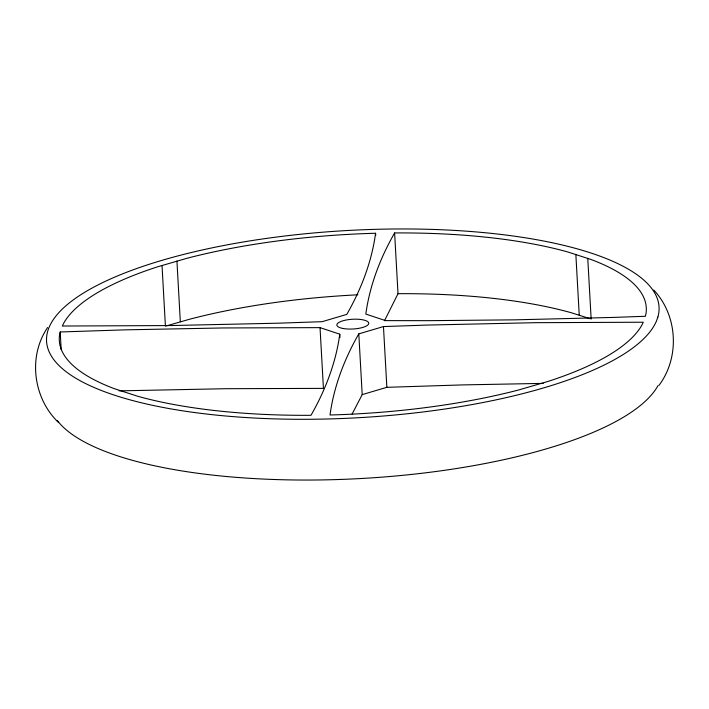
<?xml version="1.0" encoding="UTF-8"?>
<svg xmlns="http://www.w3.org/2000/svg" width="709" height="709" viewBox="0 0 709 709"><rect width="100%" height="100%" fill="white"/><g stroke="black" fill="none" stroke-linecap="round" stroke-linejoin="round"><path stroke-width="1.06" d="M339.779 334.187C335.889 362.84 325.316 390.287 310.994 415.297L308.3 415.323A293.943 89.857 -3.2 0 1 137.706 396.26L114.371 388.692A293.943 89.857 -3.2 0 1 59.6 334.71L60.212 331.972L125.493 329.845L223.087 327.957L320.034 327.629L339.779 334.187L339.957 337.502M375.584 233.27C371.693 261.931 361.129 289.378 346.798 314.388L322.143 321.682L278.602 323.18L170.08 325.564L62.312 326.025L63.659 323.277A293.943 89.857 -3.2 0 1 157.62 266.806L186.635 258.368A293.943 89.857 -3.2 0 1 372.872 233.332L375.584 233.27L375.708 235.477M384.473 320.796L398.006 293.703L394.612 232.951L397.306 232.924A293.943 89.857 -3.2 0 1 567.9 251.996L591.235 259.565A293.943 89.857 -3.2 0 1 646.005 313.538L645.394 316.285L612.736 317.437L514.991 319.839L428.564 320.672L385.563 320.628L365.826 314.069C369.717 285.408 380.281 257.97 394.612 232.951M352.081 414.091L362.202 394.612L358.798 333.868L383.463 326.565L427.004 325.077L535.517 322.684L643.285 322.223L641.946 324.979A293.943 89.857 -3.2 0 1 547.986 381.442L518.97 389.888A293.943 89.857 -3.2 0 1 332.734 414.916L330.022 414.978C333.904 386.325 344.477 358.878 358.798 333.868M47.618 327.505C27.713 356.662 33.261 398.485 58.634 422.626M658.874 385.528C679.966 357.46 677.822 315.691 653.787 290.043M166.411 325.883L190.03 319.112A293.943 89.857 -3.2 0 1 357.841 294.811M362.202 394.612L386.857 387.318L463.012 384.898L543.245 383.383M119.112 390.863L226.481 388.7L323.437 388.372L320.034 327.629M398.006 293.703L400.7 293.677A293.943 89.857 -3.2 0 1 571.294 312.74L590.163 318.731M587.761 258.315L591.155 319.068M575.841 254.327L579.235 315.08M383.463 326.565L386.857 387.318M176.931 260.992L180.325 321.744M162.024 265.432L165.419 326.175M60.212 331.972L61.196 349.643M657.908 385.767A306.722 93.765 -3.2 0 1 363.46 478.38A306.722 93.765 -3.2 0 1 57.332 420.561M657.872 317.047L656.454 321.026A306.722 93.765 -3.2 0 1 169.664 408.668A306.722 93.765 -3.2 0 1 227.837 244.729A306.722 93.765 -3.2 0 1 657.872 317.047M343.351 328.542A15.979 4.883 -3.2 0 0 368.653 323.862A15.979 4.883 -3.2 0 0 346.391 319.972A15.979 4.883 -3.2 0 0 343.351 328.542"/></g></svg>
